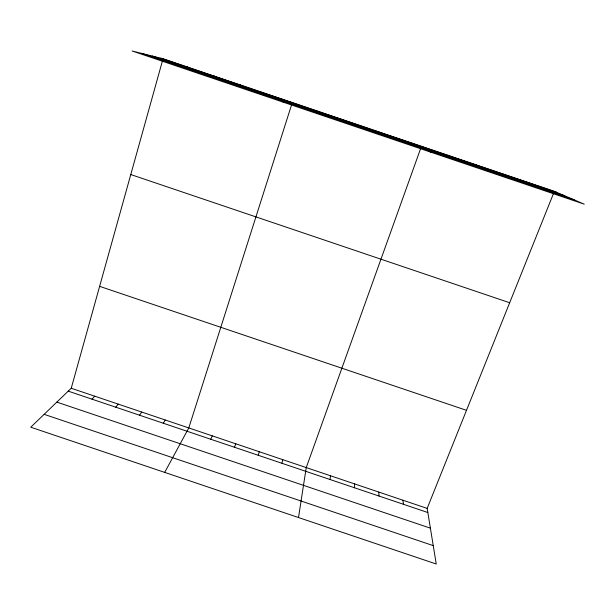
<?xml version="1.0" encoding="UTF-8"?>
<svg xmlns="http://www.w3.org/2000/svg" width="615" height="615" viewBox="0 0 615 615"><rect width="100%" height="100%" fill="white"/><g stroke="black" fill="none" stroke-linecap="round" stroke-linejoin="round"><path stroke-width="0.92" d="M354.548 487.787L354.624 483.913M330.109 479.539L330.432 475.749M298.506 517.538L306.247 467.585L420.798 148.084M281.947 463.28L282.762 459.659M553.661 193.102L427.156 508.397L436.25 564.009L30.75 427.21L71.232 388.257L163.037 58.756L132.14 50.991L584.25 204.172L554.369 191.342L163.037 58.756M258.215 455.269L259.276 451.725M291.433 105.257L188.79 427.94L164.689 472.397M234.476 447.259L235.783 443.799M210.745 439.248L212.283 435.866M163.252 423.22L165.281 420.007M139.505 415.202L141.781 412.065M115.751 407.184L118.265 404.132M91.989 399.166L94.756 396.198M317.64 111.33L318.132 111.3M281.493 101.598L292.294 102.551M265.365 93.626L266.456 93.795M239.227 84.77L240.603 85.039M213.082 75.906L214.75 76.275M186.929 67.05L188.897 67.519M71.232 388.257L427.156 508.397M68.234 391.148L427.832 512.526M56.834 402.11L430.392 528.177M44.134 414.333L433.244 545.628M160.776 58.187L556.56 192.28M152.151 56.019L564.901 195.862M142.449 53.582L574.279 199.89M130.78 174.545L509.674 302.749M99.63 286.352L466.508 410.328M527.793 182.34L529.684 183.178M501.21 173.33L502.801 174.068M474.626 164.328L475.91 164.958M448.035 155.318L449.012 155.849M421.436 146.301L430.692 152.143M395.622 137.56L396.006 137.883M402.979 500.233L403.409 504.277M378.802 492.077L378.978 496.036"/></g></svg>
